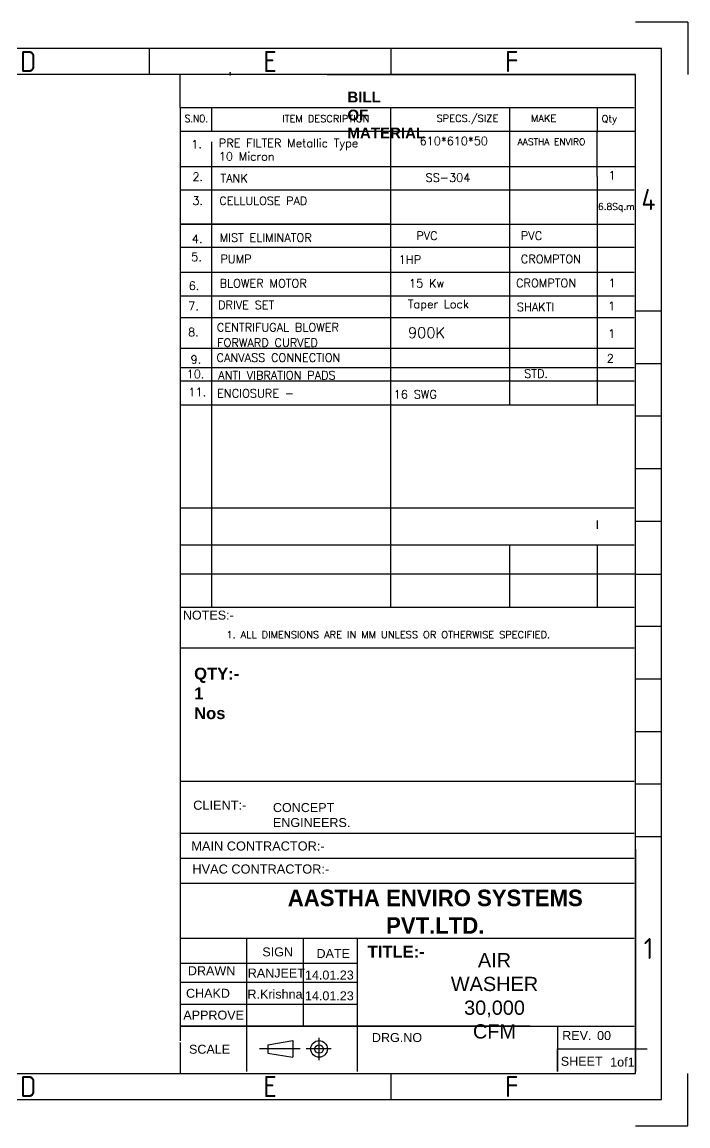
# Model space of a CAD drawing. Extents: x 17841 to 24164, y -6417 to 2983.
# Drawn here: x 21467 to 24164, y -1488 to 2983 of the extents above; entities that cross this region are included whole.
import ezdxf
from ezdxf.enums import TextEntityAlignment as Align

# ---------------------------------------------------------------- set-up
doc = ezdxf.new("R2010")
doc.units = 0
doc.header["$LTSCALE"] = 5
doc.layers.get('0').update_dxf_attribs({"linetype": 'CONTINUOUS'})
doc.layers.add('DIM', color=11, linetype='CONTINUOUS')
doc.layers.add('TEXT', color=5, linetype='CONTINUOUS')
doc.styles.add('BAUHAUS', font='')
doc.styles.add('ISOCP', font='isocp.shx')
doc.styles.add('ROMANS', font='romans.shx', dxfattribs={"width": 0.85, "height": 75})
doc.styles.get("Standard").update_dxf_attribs({"font": 'romans.shx', "height": 45})
doc.styles.get('BAUHAUS').set_extended_font_data('Bauhaus Md BT', bold=True)

msp = doc.modelspace()

# ---------------------------------------------------------------- linework, layer by layer
at = {"color": 0}
for p, q in [((24164.3, 2983.3), (23951.4, 2983.3)), ((24164.3, 2983.3), (24164.3, 2770.3)), ((21981.9, 2876.8), (21981.9, 2770.3)), ((22961.3, 2876.8), (22961.3, 2770.3)), ((22107.3, 2637.8), (22107.3, 2770.3)), ((22107.3, 2637.8), (23946.7, 2637.8)), ((22107.3, 2637.8), (22107.3, 2541)), ((22234.2, 2637.8), (22234.2, 2541)), ((22959.6, 2637.8), (22959.6, 2541)), ((23441.4, 2637.8), (23441.4, 2541)), ((23797, 2637.8), (23797, 2541)), ((22107.3, 2541), (23946.7, 2541)), ((22107.3, 2541), (23946.7, 2541)), ((22107.3, 2541), (23946.7, 2541)), ((22107.3, 2541), (22107.3, -953.9)), ((22107.3, 2541), (23951.4, 2541)), ((22959.6, 2541), (22959.6, 2304.1)), ((23441.4, 2541), (23441.4, 1433)), ((23797, 2541), (23797, 2536.9)), ((23797, 2358.3), (23797, 2536.9)), ((22234.2, 2497.6), (22234.2, 613.1)), ((23951.4, 2397), (22107.3, 2397)), ((23797, 2358.3), (23797.3, 1870.9)), ((22107.3, 2304.1), (23946.7, 2304.1)), ((22959.6, 2304.1), (22959.6, 2071.3)), ((22959.6, 2164.8), (22107.3, 2164.8)), ((22107.3, 2164.8), (23946.7, 2164.8)), ((22107.3, 2071.3), (23946.7, 2071.3)), ((22959.6, 2065.9), (22959.6, 613.1)), ((22107.3, 1969.8), (23946.7, 1969.8)), ((22107.3, 1874.3), (23946.7, 1874.3)), ((23797, 1874.4), (23797, 1865.5)), ((23797, 1874.3), (23797, 1433)), ((24057.8, 1812.2), (23951.4, 1812.2)), ((24057.8, -316.9), (24057.8, 1812.2)), ((22107.3, 1787.1), (23946.7, 1787.1)), ((22107.3, 1661.9), (23946.7, 1661.9)), ((22107.3, 1584.1), (23946.7, 1584.1)), ((24057.8, 1599.3), (23951.4, 1599.3)), ((22107.3, 1529.8), (23946.7, 1529.8)), ((22107.3, 1433), (23946.7, 1433)), ((24057.8, 1386.4), (23951.4, 1386.4)), ((24057.8, 1173.4), (23951.4, 1173.4)), ((22107.3, 1015.5), (23946.7, 1015.5)), ((23797, 964.6), (23797, 930.4)), ((24057.8, 960.5), (23951.4, 960.5)), ((22107.3, 865.7), (23946.7, 865.7)), ((23441.4, 865.7), (23441.4, 613.1)), ((23797, 865.7), (23797, 613.1)), ((23951.4, 747.6), (22107.3, 747.6)), ((23951.4, 747.6), (24057.8, 747.6)), ((22107.3, 613.1), (23946.7, 613.1)), ((24057.8, 534.7), (23951.4, 534.7)), ((22107.3, 449.1), (23946.7, 449.1)), ((24057.8, 321.8), (23951.4, 321.8)), ((24057.8, 108.9), (23951.4, 108.9)), ((22107.3, -91.8), (23946.7, -91.8)), ((24057.8, -104), (23951.4, -104)), ((22107.3, -176.9), (22107.3, -1143.4)), ((22107.3, -301.6), (23946.7, -301.6)), ((24057.8, -316.9), (23951.4, -316.9)), ((23951.4, -366.7), (23951.4, -1258.9)), ((23951.4, -374.8), (23951.4, -1267)), ((22107.3, -403), (23830.1, -403)), ((22224, -403), (23946.7, -403)), ((22107.3, -504.4), (23946.7, -504.4)), ((22107.3, -727.2), (23830.1, -727.2)), ((22224, -727.2), (23946.7, -727.2)), ((22377, -727.2), (22377, -1084.3)), ((22606.5, -727.2), (22606.5, -1084.3)), ((22824.7, -727.2), (22824.7, -1084.3)), ((22107.3, -828.6), (22824.7, -828.6)), ((22377, -828.6), (22377, -1084.3)), ((22107.3, -905.7), (22824.7, -905.7)), ((22107.3, -995), (22824.7, -995)), ((22107.3, -1084.3), (23946.7, -1084.3)), ((23524.4, -1084.3), (22107.3, -1084.3)), ((22377, -1084.3), (22377, -1268.1)), ((22824.7, -1084.3), (22824.7, -1268.1)), ((23524.4, -1084.3), (23946.7, -1084.3)), ((23635.9, -1084.3), (23635.9, -1268.1)), ((23951.4, -1075.7), (23951.4, -1203.2)), ((22107.3, -1149.4), (22107.3, -1275)), ((22462.8, -1159.4), (22564.1, -1142.5)), ((22462.8, -1159.4), (22462.8, -1193.2)), ((22564.1, -1142.5), (22564.1, -1210)), ((22462.8, -1193.2), (22564.1, -1210)), ((22670, -1176.3), (22670.6, -1176.3)), ((22670.3, -1176.6), (22670.3, -1176)), ((22050.5, -1275), (23951.4, -1275)), ((22158.6, -1275), (23951.4, -1275)), ((22961.3, -1275), (22961.3, -1381.5)), ((23367.6, -1274.2), (23367.6, -1275)), ((23670.9, -1274.2), (23670.9, -1275)), ((24164.3, -1488), (24164.3, -1275)), ((23951.4, -1488), (24164.3, -1488))]:
    msp.add_line(p, q, dxfattribs=at)
at = {"color": 0, "ltscale": 150}
msp.add_line((22703.7, 2770.3), (23951.4, 2770.3), dxfattribs=at)
at = {"color": 0, "ltscale": 300}
for p, q in [((22670.3, -1221.7), (22670.3, -1131.2)), ((22593.2, -1176.3), (22429.2, -1176.3)), ((22719.8, -1176.3), (22617.7, -1176.3))]:
    msp.add_line(p, q, dxfattribs=at)
at = {"color": 0}
for points in [[(24057.8, -1381.5), (24057.8, 2876.8), (17947.2, 2876.8), (17947.2, -1381.5)], [(23951.4, -1275), (23951.4, 2770.3), (18053.6, 2770.3), (18053.6, -1275)]]:
    msp.add_lwpolyline(points, close=True, dxfattribs=at)
for points in [[(23951.4, -844.6), (23951.4, -943.4)], [(23951.4, -852.7), (23951.4, -951.5)], [(23951.4, -929.9), (23951.4, -1035.3)]]:
    msp.add_lwpolyline(points, dxfattribs=at)
msp.add_circle((22670.3, -1176.3), 33.7, dxfattribs=at)
at = {"color": 0, "ltscale": 250}
msp.add_circle((22670.3, -1176.6), 16.9, dxfattribs=at)
at = {"layer": 'TEXT', "color": 0}
for p, q in [((23635.9, -1268.1), (23635.9, -1176.2)), ((23635.9, -1176.2), (23999.5, -1176.2))]:
    msp.add_line(p, q, dxfattribs=at)

# ---------------------------------------------------------------- texts
at = {"color": 0, "style": 'ISOCP'}
for s, p in [('D', (21492.2, 2823.6)), ('E', (22471.6, 2823.6)), ('F', (23451, 2823.6)), ('4', (24004.6, 2264.7)), ('1', (24004.6, -769.4)), ('D', (21492.2, -1328.3)), ('E', (22471.6, -1328.3)), ('F', (23451, -1328.3))]:
    msp.add_text(s, height=85.2, dxfattribs=at).set_placement(p, align=Align.MIDDLE)
at = {"color": 0, "width": 0.9}
msp.add_text('S.NO.', height=29.21, dxfattribs=at).set_placement((22126.2, 2578))
at = {"color": 0}
for s, height, p in [(' ITEM DESCRIPTION', 29.213, (22500.6, 2577.5)), (' SPECS./SIZE', 29.213, (23126.1, 2578.9)), ('MAKE', 29.21, (23528.5, 2578.8)), ('Qty', 29.21, (23814.8, 2577.6)), ('1. ALL DIMENSIONS ARE IN MM UNLESS OR OTHERWISE SPECIFIED.', 29.213, (22295.2, 487.3))]:
    msp.add_text(s, height=height, dxfattribs=at).set_placement(p)
at = {"color": 0, "ltscale": 150, "char_height": 2.366, "width": 1642.521, "attachment_point": 1, "style": 'ROMANS'}
for insert in [(22308.8, 2778.4), (22308.8, 2770.3)]:
    msp.add_mtext('\\pt3450;ED ', dxfattribs=dict(at, insert=insert))
at = {"color": 0}
for s, insert, char_height, width, attachment_point in [('{\\fArial|b1|i0|c0|p34;BILL OF MATERIAL}', (22785.1, 2701.3), 43.649, 0.368, 1), ('CELLULOSE PAD ', (22266.3, 2276), 33.264, 1297.357, 1), ('900K', (23030.6, 1725.1), 43.24, 397.773, 4), ('{\\fArial|b0|i0|c0|p34;NOTES:-}', (22118.8, 599.3), 36.374, 0.368, 1), ('{\\fArial|b1|i0|c0|p34;QTY:- 1 Nos}', (22164.3, 368.1), 48.048, 0.368, 1), ('{\\fArial|b0|i0|c0|p34;CLIENT:-}', (22160.4, -170.3), 37, 1084.966, 1), ('{\\fArial|b0|i0|c0|p34;CONCEPT ENGINEERS. }', (22483.5, -180.3), 36.374, 0.368, 1), ('{\\fArial|b0|i0|c0|p34;MAIN CONTRACTOR:- }', (22153, -335.6), 37, 1084.966, 1), ('{\\fArial|b0|i0|c0|p34;HVAC CONTRACTOR:-}', (22157.2, -428.9), 37, 761.569, 1), ('{\\fArial|b1|i0|c0|p34;TITLE:-}', (22867, -758.1), 48.048, 0.368, 1), ('{\\fArial|b0|i0|c0|p34;SIGN}', (22440.5, -764.9), 36.374, 0.368, 1), ('{\\fArial|b0|i0|c0|p34;DATE}', (22660, -771.3), 36.374, 0.368, 1), ('{\\fArial|b0|i0|c0|p34;AIR WASHER\\P30,000 CFM }', (23380.9, -787.9), 57.658, 0.368, 2), ('{\\fArial|b0|i0|c0|p34;DRAWN}', (22139.1, -841.2), 36.374, 0.368, 1), ('{\\fArial|b0|i0|c0|p34;RANJEET}', (22381.5, -850.4), 36.374, 0.368, 1), ('{\\fArial|b0|i0|c0|p34;14.01.23}', (22613.1, -858.6), 36.374, 0.368, 1), ('{\\fArial|b0|i0|c0|p34;CHAKD}', (22131.4, -932.5), 36.374, 0.368, 1), ('{\\fArial|b0|i0|c0|p34;R.Krishna}', (22380.3, -935.9), 36.374, 0.368, 1), ('{\\fArial|b0|i0|c0|p34;14.01.23}', (22613.1, -942.7), 36.374, 0.368, 1), ('{\\fArial|b0|i0|c0|p34;APPROVE}', (22120.5, -1020.9), 36.374, 0.368, 1), ('{\\fArial|b0|i0|c0|p34;DRG.NO}', (22884.4, -1111.7), 36.374, 0.368, 1), ('{\\fArial|b0|i0|c0|p34;REV.}', (23655.1, -1103.2), 36.374, 0.368, 1), ('{\\fArial|b0|i0|c0|p34;  00}', (23796.3, -1103.7), 36.374, 0.368, 1), ('{\\fArial|b0|i0|c0|p34;SCALE}', (22143.5, -1159.2), 36.374, 0.368, 1), ('{\\fArial|b0|i0|c0|p34;SHEET\\Fromans|c0; }', (23649.3, -1208), 36.374, 0.368, 1), ('{\\fArial|b0|i0|c0|p34;1of1 }', (23849.5, -1211.1), 36.374, 0.368, 1)]:
    msp.add_mtext(s, dxfattribs=dict(at, insert=insert, char_height=char_height, width=width, attachment_point=attachment_point))
at = {"layer": 'DIM', "color": 0, "insert": (23141, -620.2), "char_height": 67, "width": 1462.758, "attachment_point": 5, "style": 'BAUHAUS'}
msp.add_mtext('{\\C140;AASTHA ENVIRO SYSTEMS PVT.LTD.}', dxfattribs=at)
at = {"layer": 'TEXT', "color": 0}
for s, height, p in [('1.', 33.63, (22152.5, 2471.6)), ('PRE FILTER Metallic Type ', 33.634, (22264.2, 2476.1)), ('610*610*50', 33.63, (23077.5, 2485)), ('AASTHA ENVIRO', 26.907, (23474.4, 2485)), ('10 Micron', 33.63, (22264.2, 2422.3)), ('2.', 33.63, (22157.4, 2340.1)), ('SS-304', 33.63, (23101.7, 2336.3)), ('1', 33.6, (23842.3, 2345.3)), ('TANK', 33.63, (22270.9, 2334)), ('3.', 33.63, (22157.4, 2243.1)), ('6.8Sq.m', 26.91, (23799.9, 2222.2)), ('4.', 33.63, (22155.3, 2088.2)), ('MIST ELIMINATOR', 33.634, (22267.4, 2093.2)), ('PVC', 33.63, (23064, 2101.1)), ('PVC', 33.63, (23487.4, 2101.1)), ('5.', 33.63, (22152.4, 2015.1)), ('PUMP', 33.63, (22270.5, 2006.9)), ('1HP  ', 33.63, (22992.8, 2004.6)), ('CROMPTON', 33.63, (23487.4, 2006.9)), ('6.', 33.63, (22142.1, 1898.5)), ('BLOWER MOTOR', 33.634, (22267.4, 1908.1)), ('   15 Kw ', 33.63, (22959.6, 1908.4)), ('CROMPTON', 33.63, (23467.9, 1909.3)), ('1', 33.6, (23842.3, 1909.7)), ('7.', 33.63, (22140.3, 1816.6)), ('DRIVE SET', 33.63, (22261, 1820.7)), ('Taper Lock', 33.63, (23029.8, 1824.2)), ('SHAKTI', 33.63, (23471.5, 1812.3)), ('1', 33.6, (23841.1, 1816.7)), ('8.', 33.63, (22139.6, 1710.6)), ('CENTRIFUGAL BLOWER ', 33.634, (22256.5, 1730)), ('FORWARD CURVED', 33.634, (22257.6, 1667.9)), ('1', 33.6, (23841.1, 1704.7)), ('9.', 33.63, (22149.9, 1599.9)), ('CANVASS CONNECTION', 33.634, (22255, 1607.2)), ('2', 33.6, (23835.2, 1604.2)), ('10.', 33.63, (22133.7, 1541)), ('ANTI VIBRATION PADS', 33.634, (22261.8, 1535.8)), ('STD.', 33.63, (23501.1, 1542.5)), ('11.', 33.63, (22140.8, 1467.8)), ('ENCIOSURE -', 33.634, (22257.5, 1462.4)), ('16 SWG ', 33.63, (22972.8, 1458.6))]:
    msp.add_text(s, height=height, dxfattribs=at).set_placement(p)

doc.saveas('drawing.dxf')
